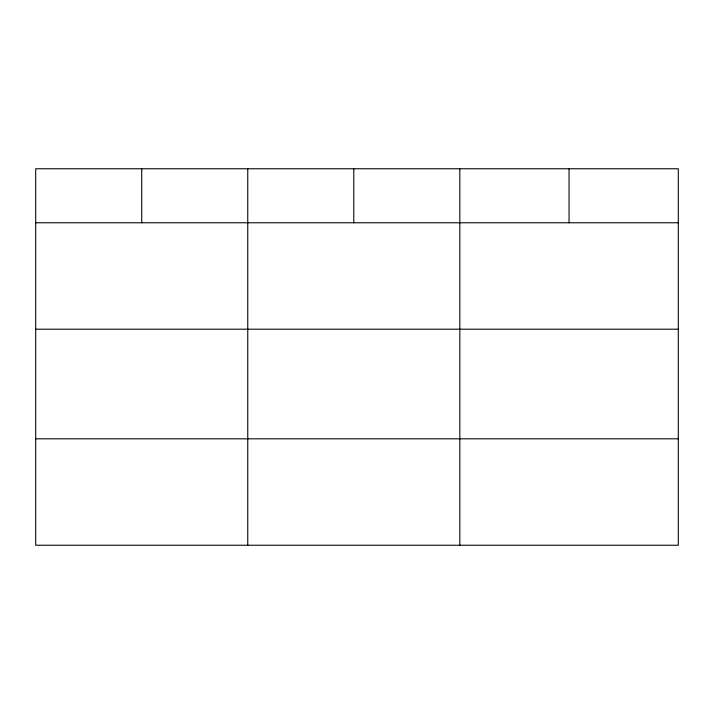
<?xml version="1.0" encoding="UTF-8"?>
<svg xmlns="http://www.w3.org/2000/svg" width="714" height="714" viewBox="0 0 714 714"><rect width="100%" height="100%" fill="white"/><g stroke="black" fill="none" stroke-linecap="round" stroke-linejoin="round"><path stroke-width="1.07" d="M678.3 329.19L678.3 168.763L35.7 168.763L35.7 545.237L678.3 545.237L678.3 329.19L35.7 329.19M35.7 222.777L678.3 222.777M35.7 438.824L678.3 438.824M569.058 168.763L569.058 222.777M459.816 168.763L459.816 545.237M353.787 168.763L353.787 222.777M247.758 168.763L247.758 545.237M141.729 168.763L141.729 222.777"/></g></svg>
